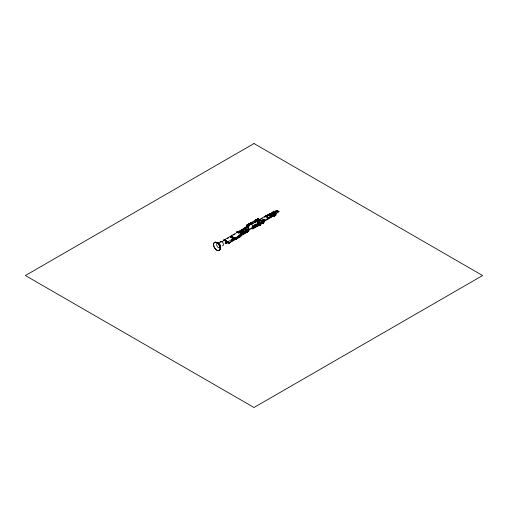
<?xml version="1.0" encoding="UTF-8"?>
<svg xmlns="http://www.w3.org/2000/svg" width="508" height="508" viewBox="0 0 508 508"><rect width="100%" height="100%" fill="white"/><g stroke="black" fill="none" stroke-linecap="round" stroke-linejoin="round"><path stroke-width="0.76" d="M262.293 223.717L262.045 222.593L262.293 223.717L262.661 222.542L263.474 222.072L262.395 222.377L262.026 223.558M273.495 213.398A1.334 0.768 0 0 0 274.898 213.125A1.334 0.768 0 0 0 274.993 212.268L274.911 211.461L275.52 211.995A1.715 0.991 60 0 1 276.117 213.741A1.715 0.991 60 0 1 275.228 214.395M274.911 212.211L274.911 211.461L274.307 211.296A1.715 0.991 60 0 0 273.698 212.16M263.207 221.913L263.455 223.056L263.474 222.072M261.201 222.86L262.312 222.218L262.331 221.221L261.722 220.859L262.045 222.059L260.953 222.701L260.915 223.279L262.306 222.745M261.195 223.387L261.252 222.834M262.401 221.856L264.351 221.044L262.668 222.015L261.982 220.853L264.103 219.38L263.817 219.208L261.696 220.682L263.817 219.208M262.668 222.015L262.687 221.018L261.988 220.599M267.24 219.532L263.595 221.685L263.627 222.739L263.207 222.891M264.351 221.044L263.76 222.612M264.103 219.38L261.982 220.853M261.264 223.361C260.483 227.139 258.356 223.742 260.921 222.752M260.953 222.701C261.499 222.65 259.188 224.377 259.956 225.323M262.458 222.307L262.592 222.86L263.487 223.025L263.83 222.625M230.861 236.245L231.083 237.217L232.086 237.769L232.753 237.534L232.734 236.798M270.485 213.824L270.015 214.014L271.082 213.322C272.396 213.316 273.59 216.319 271.786 216.198L271.304 216.478M278.6 211.182L278.206 211.411L277.431 210.509C272.237 211.309 276.581 212.35 278.987 211.404L274.784 211.792M266.376 219.329L266.662 219.405A1.841 1.06 60 0 0 267.76 218.599L268.237 218.294M239.916 231.832L239.916 232.366L238.646 233.102L236.976 232.137L236.976 231.597L238.646 232.562L239.192 232.251A3.112 1.797 0 0 0 241.979 230.638L242.481 230.168A20.72 11.963 -60 0 1 248.177 226.289L248.221 226.187A1.626 0.94 -60 0 1 248.672 225.222L248.228 224.968A1.626 0.94 -60 0 0 247.783 225.933L247.733 226.035A20.72 11.963 -60 0 0 242.043 229.914L242.449 230.2L242.011 229.241L241.541 229.508L241.541 230.924A2.857 1.651 0 0 1 241.433 231.337M227.762 241.967L227.571 242.399L227.768 242.005M228.06 241.941L229.108 243.18L228.352 243.669L227.438 242.189L227.87 241.891L228.803 243.395M231.94 239.617L231.616 240.087L231.997 240.697L232.816 240.17L232.334 239.389L231.94 239.617L232.423 240.398M232.334 239.389L232.15 239.757M239.389 235.401L240.417 236.601L239.801 237.001L238.906 235.553L239.211 235.344L238.995 235.82M239.147 235.426L240.036 236.874L239.725 237.052L238.83 235.61L239.649 235.16L239.001 235.706M241.592 234.124L240.57 234.061A0.876 0.508 -60 0 1 240.792 232.95M272.517 216.071L271.583 216.535L272.205 215.468L271.469 214.046L270.599 213.601L271.082 213.322M264.738 219.926L264.071 220.878L264.357 221.647L265.436 220.326L263.785 219.354L265.093 219.831M255.822 225.876L254.781 226.162L255.346 227.057L255.054 226.314A1.086 0.629 -60 0 1 254.851 225.101A1.086 0.629 -60 0 1 256.026 224.422A1.086 0.629 -60 0 1 255.822 225.876L255.581 226.924L255.549 225.717M246.145 232.372L246.361 231.438A1.13 0.654 -60 0 0 246.571 229.921A1.13 0.654 -60 0 0 245.345 230.626A1.13 0.654 -60 0 0 245.561 231.902L245.821 232.562L245.288 231.743L246.088 231.28M257.835 225.304L258.051 224.371L258.115 225.463L259.315 224.765L259.315 223.787A0.883 0.508 -60 0 1 259.004 222.847A0.883 0.508 -60 0 1 260.02 222.294A0.883 0.508 -60 0 1 259.639 223.609L259.639 224.58M241.148 235.255L240.57 234.372A1.162 0.673 -60 0 1 240.868 232.905A1.162 0.673 -60 0 1 241.986 232.607A1.162 0.673 -60 0 1 241.687 234.074L241.408 235.109L241.186 234.537M252.26 227.311A1.162 0.673 -60 0 0 252.559 227.482L253.111 228.346L252.832 227.641A1.162 0.673 -60 0 1 252.616 226.333A1.162 0.673 -60 0 1 253.873 225.609A1.162 0.673 -60 0 1 253.657 227.165L253.378 228.2L255.073 226.898M230.696 237.433L230.905 236.938L231.496 237.566M274.745 212.109L274.911 211.722L275.082 212.306L274.644 212.554M239.744 231.362L240.151 232.137L239.744 231.902L239.89 231.045L240.856 231.191L239.808 231.864A2.857 1.651 0 0 1 238.754 231.997L238.754 232.531A2.857 1.651 0 0 0 239.808 232.397L240.132 232.302M239.744 231.902L239.89 231.045M266.154 216.141A1.543 0.889 60 0 1 266.395 216.097L266.243 215.792L266.662 216.154M258.191 221.755L257.226 222.098L257.207 221.564M256.75 221.19L256.711 221.748M232.524 237.046L232.658 236.353L231.654 235.82L230.581 236.665M241.433 233.794L241.814 233.54A0.876 0.508 -60 0 0 241.281 232.772A0.876 0.508 -60 0 0 240.741 234.156L241.643 233.439A0.876 0.508 -60 0 0 241.103 232.677M246.291 231.286L246.507 230.918A0.889 0.514 -60 0 0 245.961 230.143A0.889 0.514 -60 0 0 245.415 231.546L246.062 231.153M232.378 236.645L232.658 236.353L232.753 237.534L232.41 237.922L231.451 237.731L230.645 236.569L231.438 236.137M230.746 237.363L230.981 237.014M232.791 236.645L232.556 236.988L232.658 236.353L232.359 236.671M272.504 212.319C273.361 210.985 276.2 211.411 274.784 213.163L272.548 212.401M236.976 231.597L237.522 231.286L239.192 232.251L239.192 232.785A3.112 1.797 0 0 0 241.979 231.178L248.672 226.778A1.181 0.679 -60 0 0 248.672 225.222M274.523 216.338L274.758 215.614L274.066 215.214L273.374 215.525L274.231 216.357L273.26 215.608M275.431 215.665L275.958 214.922L275.431 215.665L274.212 214.96M259.607 225.241L260.61 224.841M273.895 215.297L273.615 215.665L274.174 215.278L274.758 215.614M274.199 216.002L274.479 215.64M239.579 236.633L239.89 236.83L228.74 243.288L228.016 242.722L228.244 242.443M256.832 220.84L255.962 219.964L257.067 220.821L256.419 219.583L255.702 219.888L256.476 221.444L256.972 221.266M258.458 219.666L258.21 220.332L258.997 220.758A1.086 0.673 -4.4 0 0 260.286 219.843L259.493 219.418L258.458 219.666L257.924 218.637L257.594 218.821L258.388 220.37M277.603 211.753L277.984 211.315M277.158 211.112L277.819 210.731L276.498 211.493L275.908 211.138L277.444 210.801M258.483 219.793L258.991 219.729M237.319 238.004C237.344 237.249 235.318 238.703 237.299 238.373L236.48 239.071L238.779 237.49L238.601 237.198M277.146 210.833L276.498 211.493L276.492 210.966M251.936 223.19L249.549 224.085L250.571 223.495A4.108 0.349 -26.5 0 1 250.628 223.476A4.108 0.349 -26.5 0 1 250.787 223.368L251.371 223.006M250.723 223.799L248.114 224.904L247.961 224.593L250.336 223.622M236.264 238.785L237.115 238.081M236.442 239.078L235.331 237.249L235.045 237.414L235.96 238.893L235.534 239.198L234.925 238.208M270.599 213.57C271.964 212.471 273.787 216.173 271.869 216.218M234.321 238.779L232.975 239.973L232.791 239.681A1.505 1.035 52.8 0 0 233.039 237.903L232.366 237.046M237.604 237.681L237.985 237.471M237.598 237.687L238.512 237.331M235.795 238.57L236.296 237.687A10.3 0.438 -31.7 0 0 235.763 237.979M232.461 236.957L232.169 237.192L232.842 238.049A1.473 1.01 52.8 0 1 232.874 239.605L232.683 239.992L233.204 239.693A1.74 1.2 52.8 0 0 233.166 237.852L232.315 237.084M236.163 237.985L238.036 236.652L238.214 236.95L235.922 238.525M228.359 241.979L228.251 241.656M237.801 237.973L240.062 236.423L239.878 236.131L238.544 237.103M239.071 235.763L239.433 236.341L239.738 236.131M249.447 224.117C248.672 223.501 254.349 222.371 250.406 223.222L251.955 223.158M263.531 222.955L263.823 222.847M232.512 240.386L232.264 239.986L232.581 240.182M228.397 242.932C227.971 244.056 228.683 242.646 228.505 243.395M234.258 238.836L234.442 239.128M235.242 238.684L235.579 238.462L235.477 239.065M239.204 235.979L239.522 236.176L232.734 240.227M236.099 238.677L235.699 238.544L240.862 235.541L240.906 235.934M239.732 236.182L240.113 235.909L239.649 235.16M240.951 236.004L241.529 235.629L240.64 234.188M250.723 223.793L249.631 224.072C249.123 223.437 252.012 222.409 250.622 223.437M240.43 232.188L240.944 231.889M250.196 223.298L249.295 223.806L249.879 223.507M236.436 238.703L237.395 238.081L237.573 238.373M248.628 224.555L250.031 223.812A7.429 0.527 -27.1 0 0 249.631 224.072M226.212 240.856L225.501 241.294L226.041 240.963M267.779 216.859L267.062 217.297L267.589 216.992M250.311 223.641L249.231 224.238L249.803 223.92M263.462 222.841L262.534 222.631M262.566 222.853L261.239 222.987M227.876 242.494L229.178 243.034L229 242.741L227.94 242.519L229.032 243.237M249.428 223.736L249.784 223.526M263.544 222.695L263.843 222.828L263.455 223.056M248.533 225.374L248.241 224.244M255.702 219.888L256.476 221.444M247.053 226.911L246.285 225.4L246.596 225.222L247.034 225.05L247.802 226.555L247.491 226.739L246.691 225.184M247.034 225.05L246.285 225.4M248.469 224.206L249.231 225.723L248.685 224.085M256.07 219.837L256.419 219.583M257.594 218.821L258.413 218.44L258.94 219.475M258.204 218.637L258.204 218.637C258.235 219.348 258.902 219.088 258.331 218.611M246.983 225.527L258.153 219.107M256.051 219.761L256.362 220.193M255.791 219.856L256.419 219.697L256.623 220.097L256.33 219.748M236.976 232.137L237.522 231.286M224.403 239.782L246.405 227.076M247.002 226.733L265.443 216.084M241.541 229.508L242.449 229.495M248.177 226.289L247.733 226.035M270.154 213.785L270.834 213.366M227.33 238.557L228.695 237.769M233.483 235.001L234.848 234.213M239.636 231.451L241.008 230.657M244.329 228.778L246.278 227.648M251.269 224.739L253.321 223.552M254.686 222.764L256.057 221.971M260.845 219.208L262.211 218.421M264.262 217.234L265.633 216.446M270.878 213.658L271.367 213.373M272.764 212.7L272.898 213.201M271.177 213.811L271.659 213.525M271.469 214.046L271.951 213.766M271.729 214.351L272.218 214.071M271.951 214.713L272.44 214.427M261.722 220.859L260.928 221.564L261.715 221.107M272.117 215.087L272.599 214.808M262.058 221.317L262.687 221.018M272.205 215.468L272.694 215.189M226.39 242.151L225.863 242.449L226.67 242.291M267.951 218.154L267.71 218.599M272.224 215.824L272.713 215.538M272.161 216.122L272.65 215.843M227.381 242.081L226.016 242.868A1.543 0.889 60 0 0 226.333 242.513L226.289 241.522M228.752 241.287L230.803 240.106M250.641 228.651L254.743 226.282M256.794 225.101L258.159 224.307M265.684 219.964L267.056 219.177A1.867 1.079 60 0 0 268.103 218.427L268.154 218.002M227.438 242.189L228.194 241.7M248.799 230.181L261.779 222.688M232.264 239.986L239.344 235.883M241.135 234.95L243.383 233.966L243.091 233.223A1.086 0.629 -60 0 1 242.888 232.01A1.086 0.629 -60 0 1 244.062 231.331A1.086 0.629 -60 0 1 243.853 232.785L243.618 233.832L245.548 232.404M245.872 232.213L247.352 231.673L247.352 230.696A0.883 0.508 -60 0 1 247.034 229.756A0.883 0.508 -60 0 1 248.056 229.203A0.883 0.508 -60 0 1 247.675 230.518L247.675 231.489L248.558 231.273L247.352 232.232L247.079 231.813L247.352 232.232M247.396 231.331L248.558 230.975M252.838 228.194L252.73 228.549M255.308 226.765L257.785 225.654L257.524 224.993A1.13 0.654 -60 0 1 257.315 223.717A1.13 0.654 -60 0 1 258.54 223.012A1.13 0.654 -60 0 1 258.324 224.53M259.81 224.168L260.255 223.914L260.528 224.365M240.671 235.534L247.352 231.673M251.517 228.035L252.59 228.651L259.315 224.765M263.011 222.625L263.239 222.752M231.997 240.697L232.816 240.17M239.554 235.236L240.621 235.858L247.675 232.048M251.517 228.327L252.59 228.949L259.639 225.139L259.366 224.72L259.639 225.139M241.046 235.839L228.562 242.995L228.873 243.192M241.529 235.629L240.367 234.347L240.062 234.563L240.875 236.055L240.856 235.426M263.487 223.025L263.766 222.821M228.352 243.669L228.683 243.478M228.778 243.37L229.108 243.18M240.417 236.601L240.106 236.785L239.211 235.344M258.547 219.932L258.756 219.596L257.562 219.05L258.636 219.907L258.737 219.545L257.778 218.923L258.794 220.123M227.997 242.672L228.962 243.161M257.715 219.354L258.858 219.786M238.081 237.173L237.801 237.331L238.258 237.471M237.299 238.373C236.715 239.3 235.56 237.915 236.169 238.785M238.449 236.976L238.817 237.325M227.73 242.335L226.714 242.545M274.999 211.645L277.431 210.509A1.099 0.635 60 0 0 277.533 211.017M227.889 242.113L226.936 242.303L227.044 242.856L226.485 242.595M257.924 218.637L258.413 218.44M257.746 218.897L246.983 225.158M234.988 238.068L233.934 238.131M232.029 238.017L232.575 237.49M249.441 225.596L248.596 224.117L248.031 224.365M256.261 220.18L255.962 220.351L256.915 220.91L255.962 219.964M256.273 220.243L256.623 220.097M249.472 223.768L250.565 223.482M256.75 220.796L255.81 220.047M230.88 236.334L231.369 236.239M240.151 231.597L241.313 230.994A2.857 1.651 0 0 0 241.541 230.384L241.979 230.638M234.937 238.366L233.947 238.341L234.105 237.833M226.936 242.303L227.159 242.335A1.086 0.578 -10.8 0 0 227.717 242.252M226.759 242.818L228.289 242.583L228.244 241.757M232.01 236.163L232.581 236.474M257.759 220.631L258.439 221.298L257.943 221.685L256.591 220.916L257.556 220.555L258.077 221.298M260.706 222.707L261.271 222.834M260.579 222.758L260.928 222.847M260.445 222.866L260.794 222.949M260.306 223.018L260.655 223.107M260.166 223.215L260.515 223.304M260.026 223.456L260.375 223.539M260.801 223.622L261.15 223.711M259.886 223.73L260.236 223.818M259.753 224.041L260.102 224.123M260.89 224.339L260.401 224.523L260.75 224.606M259.632 224.371L259.982 224.46M259.518 224.72L259.867 224.809M260.121 224.949L260.471 225.031M259.982 225.095L260.331 225.177M259.505 225.184L260.198 225.279M274.784 212.109L274.504 211.988A1.334 0.768 0 0 0 272.504 212.655M266.548 219.145L266.795 219.272A1.803 1.041 60 0 0 267.83 218.529M266.344 219.386L266.598 219.519A1.949 1.124 60 0 0 267.716 218.719L267.741 218.199M225.177 243.059L225.558 243.211A1.949 1.124 60 0 0 226.676 242.418L226.079 240.64A1.949 1.124 60 0 0 223.933 240.589M224.625 240.113L224.981 240.316M216.745 242.246L217.583 242.716A4.553 2.629 60 0 1 220.389 247.485L220.402 248.463A4.553 2.629 60 0 1 219.793 249.898M240.856 234.544L241.414 233.915A1.162 0.673 -60 0 0 241.713 233.394M274.491 211.315L275.336 211.798M274.18 214.605L275.399 215.309M272.967 215.627L274.231 216.357M257.524 224.993L257.512 225.495M248.228 226.524L248.672 226.778M248.558 231.273L248.285 230.822M243.04 230.061L243.478 230.315M243.554 232.499L243.853 232.785L242.818 233.07A1.086 0.629 -60 0 1 242.532 232.905M242.913 232.867L243.992 232.283A0.857 0.495 -60 0 0 243.472 231.54A0.857 0.495 -60 0 0 242.951 232.893M239.554 234.944L240.621 235.858M276.13 213.563L278.987 211.404A1.099 0.635 60 0 1 278.213 211.855M257.004 220.783L256.115 220.269L257.067 220.821M263.163 220.116L264.116 220.688M228.168 242.418L228.778 242.868M232.264 237.109L232.962 237.998A1.702 1.175 52.8 0 1 233.001 239.801M267.589 216.681L268.04 217.557M267.792 217.138L267.532 216.719A1.867 1.079 60 0 0 265.697 216.065M267.424 216.795L267.856 218.11M267.164 216.935A1.867 1.079 60 0 0 265.557 216.11A1.841 1.06 60 0 1 267.195 216.922L267.526 217.284M267.119 216.941L267.386 217.373M226.168 241.167L225.914 240.754A1.841 1.06 60 0 0 223.952 240.367M225.755 240.856L226.225 242.564A1.841 1.06 60 0 1 225.139 243.351M225.603 241.465L225.393 241.122A1.543 0.889 60 0 0 223.876 240.576M235.464 238.525L235.706 238.906M235.655 239.281L235.166 238.309A10.3 0.438 -31.7 0 1 235.375 238.195M232.01 239.859L232.391 240.475M231.883 240.055L232.054 240.506M258.083 218.631L258.636 219.907L257.842 218.859M246.945 225.082L247.714 226.593M256.197 219.71L256.711 220.745M250.971 223.609L250.717 222.999A4.039 0.343 -26.5 0 0 250.406 223.222M267.697 217.164L267.983 218.453M267.481 217.31L267.697 218.294A1.949 1.124 60 0 0 266.446 216.281A1.949 1.124 60 0 0 265.043 216.535M267.424 217.348L267.583 217.837M267.329 217.83L266.954 217.126A1.543 0.889 60 0 0 266.7 216.827M226.289 241.103L226.543 242.424A1.867 1.079 60 0 1 225.469 243.186M226.416 241.573L225.971 240.716A1.867 1.079 60 0 0 223.907 240.671M226.111 241.192L226.295 241.624M226.022 241.833L225.552 240.938A1.867 1.079 60 0 0 223.609 240.538M242.818 233.07L243.11 233.807M258.356 221.532L257.962 222.218L256.68 221.488M267.849 217.526L267.964 218.059M267.773 218.167L267.322 216.859A1.803 1.041 60 0 0 265.595 216.192A1.949 1.124 60 0 1 267.64 216.643L268.237 218.421A1.949 1.124 60 0 1 267.119 219.215M226.352 241.598L226.416 242.449A1.803 1.041 60 0 1 225.323 243.211M226.104 241.738L226.155 242.227M226.181 242.761L225.673 240.9A1.841 1.06 60 0 0 223.672 240.532M225.762 241.827L225.869 242.532A1.543 0.889 60 0 1 225.806 242.818M227.736 242.538L227.413 242.259A1.137 0.61 -10.8 0 1 226.886 242.291M260.007 219.558L260.115 220.231A1.251 0.775 -4.4 0 1 258.972 221.202L258.705 220.675M267.906 218.078L267.875 218.504M267.811 218.135L267.792 218.567M226.174 242.195L226.149 242.716A1.949 1.124 60 0 1 225.323 243.58M242.011 229.241L242.011 229.946M241.979 229.762L241.979 231.178M241.256 231.057L241.256 231.591M240.652 231.076L240.703 232.048M240.449 230.956L240.449 231.496M238.646 232.562L238.646 233.102M224.822 240.805L224.822 240.227L221.742 241.63A46.38 26.778 -60 0 1 218.402 242.818A3.15 1.816 -60 0 1 217.208 242.506L216.827 242.722A3.62 2.089 -60 0 0 218.123 243.44M267.735 218.637A1.867 1.079 60 0 1 266.662 219.405M265.176 216.541A1.867 1.079 60 0 1 265.328 216.275A1.841 1.06 60 0 0 265.24 216.535M265.284 216.84A1.803 1.041 60 0 1 267.278 216.884M267.926 218.478A1.803 1.041 60 0 1 266.891 219.215M265.379 216.783A1.803 1.041 60 0 1 265.449 216.446M268.04 218.44A1.841 1.06 60 0 1 266.986 219.189M265.671 216.11A1.841 1.06 60 0 1 267.475 216.757M266.141 216.452A1.543 0.889 60 0 1 266.427 216.599M267.767 218.738A1.543 0.889 60 0 1 267.576 218.872M248.158 230.168A1.949 1.124 60 0 0 249.276 229.368L249.257 228.943A1.949 1.124 60 0 0 248.183 227.063A1.949 1.124 60 0 0 246.767 226.905M224.593 240.138A1.543 0.889 60 0 1 224.828 240.094M225.101 240.151A1.543 0.889 60 0 1 225.666 240.525M247.561 230.511A1.949 1.124 60 0 0 248.679 229.711L248.66 229.286A1.949 1.124 60 0 0 247.409 227.273M246.164 227.247A1.949 1.124 60 0 1 246.71 227.025M273.787 212.211A1.594 0.921 60 0 1 274.815 211.506A1.594 0.921 60 0 1 276.028 213.277A1.594 0.921 60 0 1 275.203 214.287M277.819 211.512A1.099 0.635 60 0 1 277.66 211.277M271.672 213.138A1.594 0.921 60 0 1 273.564 213.639A1.594 0.921 60 0 1 273.056 215.532M271.589 213.062A1.715 0.991 60 0 1 273.621 213.608A1.715 0.991 60 0 1 273.075 215.64M240.182 233.807A1.162 0.673 -60 0 1 241.002 232.385A1.162 0.673 -60 0 1 241.827 232.861M242.43 232.524A1.086 0.629 -60 0 1 243.199 231.197A1.086 0.629 -60 0 1 243.967 231.635M244.996 231.572A1.13 0.654 -60 0 1 245.478 229.94A1.13 0.654 -60 0 1 246.488 230.251M247.866 229.229A0.883 0.508 -60 0 0 247.714 228.987L247.44 228.949A0.883 0.508 -60 0 0 246.659 229.876M259.829 222.32A0.883 0.508 -60 0 0 259.683 222.079L259.404 222.04A0.883 0.508 -60 0 0 258.699 222.758A0.883 0.508 -60 0 0 258.769 223.59M254.502 225.996A1.086 0.629 -60 0 1 254.965 224.428A1.086 0.629 -60 0 1 255.93 224.726M252.152 226.898A1.162 0.673 -60 0 1 252.971 225.476A1.162 0.673 -60 0 1 253.79 225.952M256.851 224.263A1.13 0.654 -60 0 1 257.861 222.79A1.13 0.654 -60 0 1 258.343 223.863M235.35 238.601A10.3 0.438 -31.7 0 1 235.553 238.487M235.947 238.271A10.3 0.438 -31.7 0 1 236.48 237.979M269.837 214.109A1.619 0.933 60 0 1 271.678 214.624A1.619 0.933 60 0 1 271.412 216.649M267.272 215.595A1.918 1.105 60 0 1 268.605 214.922A1.918 1.105 60 0 1 269.97 217.119A1.918 1.105 60 0 1 268.872 218.18M268.44 215.055A1.765 1.016 60 0 1 269.665 214.433A1.765 1.016 60 0 1 270.923 216.452A1.765 1.016 60 0 1 269.913 217.43M268.243 215.138A1.797 1.035 60 0 1 270.224 215.182A1.797 1.035 60 0 1 270.059 217.621M268.046 215.227A1.829 1.054 60 0 1 269.316 214.579A1.829 1.054 60 0 1 270.618 216.675A1.829 1.054 60 0 1 269.57 217.691M268.7 214.643A1.734 1.003 60 0 1 270.789 215.392A1.734 1.003 60 0 1 270.085 217.303M267.735 215.043A1.886 1.086 60 0 1 269.881 215.646A1.886 1.086 60 0 1 269.57 218.002M268.891 214.56A1.708 0.991 60 0 1 270.948 215.297A1.708 0.991 60 0 1 270.256 217.183M269.018 214.789A1.689 0.972 60 0 1 270.192 214.192A1.689 0.972 60 0 1 271.399 216.122A1.689 0.972 60 0 1 270.434 217.056M269.602 214.059A1.645 0.953 60 0 1 271.615 215.398A1.645 0.953 60 0 1 270.472 216.662M269.399 214.605A1.645 0.953 60 0 1 269.462 214.293M269.208 214.694A1.664 0.959 60 0 1 270.37 214.109A1.664 0.959 60 0 1 271.558 216.014A1.664 0.959 60 0 1 270.605 216.935M242.627 232.448A0.857 0.495 -60 0 1 243.23 231.4A0.857 0.495 -60 0 1 243.84 231.75M245.104 231.102A0.889 0.514 -60 0 1 245.732 230.01A0.889 0.514 -60 0 1 246.361 230.372M272.682 213.042A1.334 0.768 0 0 1 272.548 212.852M222.409 245.758A2.4 1.384 60 0 0 223.425 244.773L223.418 244.259A2.4 1.384 60 0 0 221.939 241.744L221.494 241.49A2.4 1.384 60 0 0 220.161 241.941M223.476 240.532A1.949 1.124 60 0 1 224.911 240.297A1.949 1.124 60 0 1 226.143 242.36M216.954 242.545A3.308 1.911 60 0 1 218.065 242.627L218.675 242.97A3.308 1.911 60 0 1 220.72 246.444L220.726 247.155A3.308 1.911 60 0 1 220.281 248.196M220.028 248.685A4.553 2.629 60 0 1 216.738 250.069A4.553 2.629 60 0 1 213.62 244.773A4.553 2.629 60 0 1 216.364 242.462L217.202 242.932A4.553 2.629 60 0 1 220.015 247.707L220.116 248.749A4.674 2.699 60 0 1 216.732 250.171A4.674 2.699 60 0 1 213.525 244.723A4.674 2.699 60 0 1 216.351 242.354L217.214 242.837A4.674 2.699 60 0 1 220.097 247.739M220.269 246.748A2.565 1.48 60 0 1 218.415 247.529A2.565 1.48 60 0 1 216.656 244.539A2.565 1.48 60 0 1 218.205 243.237M219.202 250.254A4.553 2.629 60 0 1 218.484 250.336M214.63 242.481A4.553 2.629 60 0 1 215.214 242.126M228.422 241.529A1.137 0.61 -10.8 0 1 228.378 241.681M228.429 241.421A1.086 0.578 -10.8 0 1 228.448 241.725M248.228 224.968A1.181 0.679 -60 0 1 248.533 225.279M258.261 220.72A1.137 0.705 -4.4 0 1 258.299 220.548M259.81 220.015A1.137 0.705 -4.4 0 1 260.052 220.085L260.325 220.377A1.086 0.673 -4.4 0 1 259.042 221.291L258.28 220.897A1.086 0.673 -4.4 0 1 258.235 220.516M226.479 242.437A1.841 1.06 60 0 1 225.425 243.186M223.882 240.443A1.803 1.041 60 0 1 225.806 240.824M226.174 242.634A1.867 1.079 60 0 1 225.431 243.465M225.679 243.04A1.543 0.889 60 0 1 225.254 243.218M235.217 237.56L234.963 238.138L235.547 237.369L235.217 237.56M232.035 239.966L231.661 240.208L232.035 239.966M232.277 240.347L231.896 240.595L232.277 240.347M254 143.542L25.4 275.526L254 407.505L482.6 275.526L254 143.542M248.787 224.098L249.688 223.59L248.787 224.098"/></g></svg>
